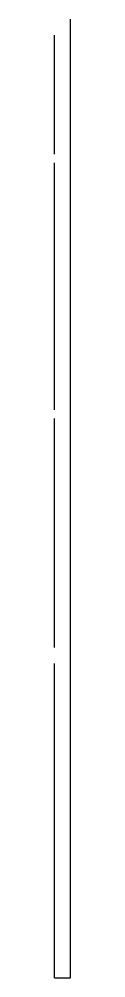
# Model space of a CAD drawing. Header units: metres. Extents: x 231 to 240, y 0 to 540.
import ezdxf

# ---------------------------------------------------------------- set-up
doc = ezdxf.new("R2010")
doc.units = ezdxf.units.M

msp = doc.modelspace()

# ---------------------------------------------------------------- linework, layer by layer
at = {"layer": 'BathRoom1'}
msp.add_line((231, 464), (231, 531), dxfattribs=at)
at = {"layer": 'BedRoom1'}
msp.add_line((231, 320), (231, 459), dxfattribs=at)
at = {"layer": 'Boundary'}
for p, q in [((240, 0), (240, 540)), ((231, 0), (240, 0))]:
    msp.add_line(p, q, dxfattribs=at)
at = {"layer": 'Entrance_Staircase'}
msp.add_line((231, 127), (231, 177), dxfattribs=at)
at = {"layer": 'LivingRoom1'}
msp.add_line((231, 186), (231, 315), dxfattribs=at)
at = {"layer": 'Parking'}
msp.add_line((231, 0), (231, 127), dxfattribs=at)

doc.saveas('drawing.dxf')
